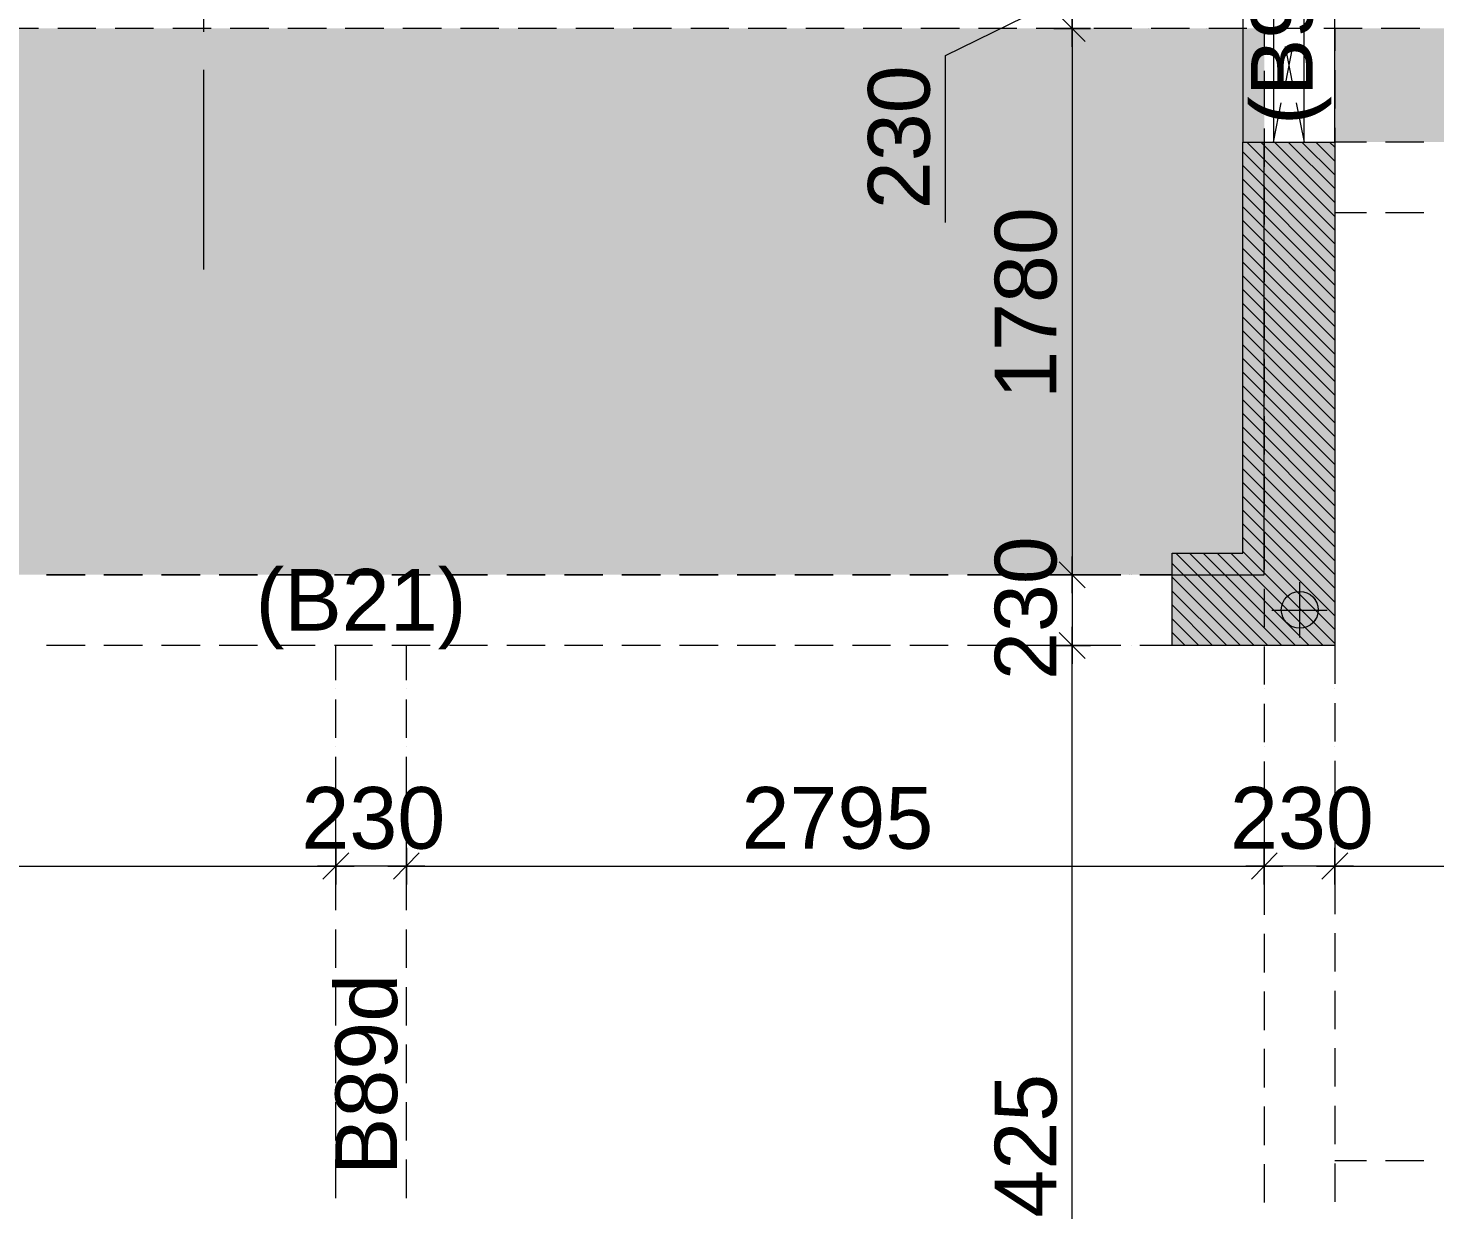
# Model space of a CAD drawing. Header units: millimetres. Extents: x -1303 to 98744, y -1303 to 90097.
# Drawn here: x 65556 to 70140, y 34213 to 38064 of the extents above; entities that cross this region are included whole.
import ezdxf

# ---------------------------------------------------------------- set-up
doc = ezdxf.new("R2010")
doc.units = ezdxf.units.MM
doc.layers.add('PDF_Geometry', color=7, linetype='Continuous')
doc.layers.add('PDF_Text', color=7, linetype='Continuous')
doc.layers.add('PDF_Solid Fills', color=192, linetype='Continuous', true_color=0xc2c0c0c0)
doc.styles.add('PDF ArialMT', font='arial.ttf')

msp = doc.modelspace()

# ---------------------------------------------------------------- hatches: boundary and pattern name
at = {"layer": 'PDF_Solid Fills'}
msp.add_hatch(color=256, dxfattribs=at).paths.add_polyline_path([(69284.2769, 36052.67313), (69284.2769, 36282.69794), (69584.28231, 36282.69794), (69584.28231, 37692.71099), (69814.31126, 37692.71099), (69814.31126, 36052.67313)])

# ---------------------------------------------------------------- linework, layer by layer
at = {"layer": 'PDF_Geometry', "color": 9, "lineweight": 0, "true_color": 0xc0c0c0}
for points in [[(69814.1377, 37692.12007), (69814.1377, 38292.1433), (69513.70253, 38292.1433), (69513.70253, 37692.12007)], [(69688.04452, 37819.9075), (69713.43341, 37692.12007), (69713.43341, 38192.27786), (69613.56383, 38192.27786), (69613.56383, 37692.12007), (69638.95272, 37819.9075)], [(69676.19306, 38003.55544), (69651.64716, 37880.84248)], [(69651.64716, 38003.55544), (69676.19306, 37880.84248)]]:
    msp.add_lwpolyline(points, dxfattribs=at)
at = {"layer": 'PDF_Geometry', "color": 1, "lineweight": 0}
for points in [[(66127.67448, 38177.04617), (66127.67448, 38051.79598)], [(66127.67448, 37927.38878), (66127.67448, 37276.58778)]]:
    msp.add_lwpolyline(points, dxfattribs=at)
at = {"layer": 'PDF_Geometry', "color": 122, "lineweight": 0, "true_color": 0x00b88a}
for points in [[(68544.69331, 37429.76823), (68544.69331, 37973.93507), (68957.68423, 38177.04617)], [(68957.68423, 38042.4859), (68957.68423, 36302.49995), (68957.68423, 36321.96312)], [(68957.68423, 36282.18967), (68957.68423, 36051.99543)], [(68957.68423, 32667.65751), (68957.68423, 32647.34723), (68957.68423, 36032.53228), (68957.68423, 36012.22199)], [(63688.647, 35332.64361), (63669.18384, 35332.64361), (66538.97117, 35332.64361), (66518.66088, 35332.64361)], [(66788.62856, 35332.64361), (66558.43846, 35332.64361)], [(66829.25326, 35332.64361), (66808.94297, 35332.64361), (69563.63731, 35332.64361), (69544.17415, 35332.64361)], [(69814.1377, 35332.64361), (69583.94346, 35332.64361)], [(69853.91528, 35332.64361), (69833.60086, 35332.64361), (74373.9803, 35332.64361), (74353.67415, 35332.64361)]]:
    msp.add_lwpolyline(points, dxfattribs=at)
for points in [[(68999.99904, 38019.63424), (68915.36941, 38105.11099)], [(68957.68423, 38002.70832), (68957.68423, 38122.03692)], [(68897.6005, 38061.94905), (69017.77622, 38061.94905)], [(68999.99904, 36239.87486), (68915.36941, 36324.50449)], [(68957.68423, 36222.10181), (68957.68423, 36342.27753)], [(68897.6005, 36282.18967), (69017.77622, 36282.18967)], [(68915.36941, 36094.31024), (68999.99904, 36009.68062)], [(68957.68423, 36112.08329), (68957.68423, 35991.90758)], [(69017.77622, 36051.99543), (68897.6005, 36051.99543)], [(66558.43846, 35273.40287), (66558.43846, 35392.73147)], [(66788.62856, 35392.73147), (66788.62856, 35273.40287)], [(69583.94346, 35273.40287), (69583.94346, 35392.73147)], [(69814.1377, 35392.73147), (69814.1377, 35273.40287)], [(66601.60039, 35375.80555), (66516.12365, 35290.32879)], [(66746.31375, 35290.32879), (66830.94338, 35375.80555)], [(69626.25827, 35375.80555), (69541.62865, 35290.32879)], [(69771.82289, 35290.32879), (69856.45251, 35375.80555)], [(66618.52632, 35332.64361), (66499.19772, 35332.64361)], [(66728.54483, 35332.64361), (66848.71642, 35332.64361)], [(69644.03545, 35332.64361), (69523.85973, 35332.64361)], [(69754.05397, 35332.64361), (69874.2297, 35332.64361)]]:
    msp.add_lwpolyline(points, close=True, dxfattribs=at)
at = {"layer": 'PDF_Geometry', "color": 157, "lineweight": 0, "true_color": 0x3f5f7f}
for points in [[(65590.27636, 38061.94905), (65465.02203, 38061.94905)], [(65777.30453, 38061.94905), (65652.90146, 38061.94905)], [(65965.18395, 38061.94905), (65839.93375, 38061.94905)], [(66152.21625, 38061.94905), (66027.80904, 38061.94905)], [(66340.09154, 38061.94905), (66214.84135, 38061.94905)], [(66527.97097, 38061.94905), (66402.72077, 38061.94905)], [(66715.00327, 38061.94905), (66589.74894, 38061.94905)], [(66902.87856, 38061.94905), (66777.62836, 38061.94905)], [(67089.91085, 38061.94905), (66965.50778, 38061.94905)], [(67277.79028, 38061.94905), (67152.53596, 38061.94905)], [(67464.82258, 38061.94905), (67340.41538, 38061.94905)], [(67652.69787, 38061.94905), (67527.44768, 38061.94905)], [(67839.73017, 38061.94905), (67715.32297, 38061.94905)], [(68027.60959, 38061.94905), (67902.35527, 38061.94905)], [(68215.48902, 38061.94905), (68090.23056, 38061.94905)], [(68402.51719, 38061.94905), (68277.26699, 38061.94905)], [(68590.39661, 38061.94905), (68465.14642, 38061.94905)], [(68777.42478, 38061.94905), (68653.01757, 38061.94905)], [(68965.3042, 38061.94905), (68840.054, 38061.94905)], [(69152.33237, 38061.94905), (69027.93343, 38061.94905)], [(69340.21179, 38061.94905), (69214.9616, 38061.94905)], [(69527.24823, 38061.94905), (69402.84102, 38061.94905)], [(69583.94346, 38061.94905), (69583.94346, 37986.62952)], [(69715.11938, 38061.94905), (69589.86919, 38061.94905)], [(69902.99881, 38061.94905), (69777.74861, 38061.94905)], [(69814.1377, 38061.94905), (69814.1377, 37989.16675)], [(70090.03524, 38061.94905), (69964.77678, 38061.94905)], [(69583.94346, 37924.00442), (69583.94346, 37798.7501)], [(69814.1377, 37926.54165), (69814.1377, 37801.29146)], [(69583.94346, 37736.12499), (69583.94346, 37611.72192)], [(69814.1377, 37738.66636), (69814.1377, 37614.25916)], [(69916.54451, 37692.12007), (69814.1377, 37692.12007)], [(70103.57267, 37692.12007), (69979.16547, 37692.12007)], [(69583.94346, 37549.0927), (69583.94346, 37423.8425)], [(69814.1377, 37551.63407), (69814.1377, 37426.37974)], [(69916.54451, 37461.92583), (69814.1377, 37461.92583)], [(70103.57267, 37461.92583), (69979.16547, 37461.92583)], [(69583.94346, 37361.21741), (69583.94346, 37236.8102)], [(69814.1377, 37363.75464), (69814.1377, 37239.35157)], [(69583.94346, 37174.1851), (69583.94346, 37048.93491)], [(69814.1377, 37176.72234), (69814.1377, 37051.47215)], [(69583.94346, 36986.30568), (69583.94346, 36861.05549)], [(69814.1377, 36988.84705), (69814.1377, 36863.59273)], [(69583.94346, 36799.27751), (69583.94346, 36674.02318)], [(69814.1377, 36801.81475), (69814.1377, 36676.56455)], [(69583.94346, 36611.39809), (69583.94346, 36486.14789)], [(69814.1377, 36613.93533), (69814.1377, 36488.68513)], [(69583.94346, 36423.51867), (69583.94346, 36299.1156)], [(69814.1377, 36426.06004), (69814.1377, 36301.65283)], [(69583.94346, 36236.4905), (69583.94346, 36111.23617)], [(69814.1377, 36239.02773), (69814.1377, 36113.77754)], [(65741.76257, 36051.99543), (65616.50824, 36051.99543)], [(65928.79486, 36051.99543), (65803.54054, 36051.99543)], [(66116.67015, 36051.99543), (65991.41996, 36051.99543)], [(66303.70246, 36051.99543), (66178.45226, 36051.99543)], [(66491.58188, 36051.99543), (66366.32755, 36051.99543)], [(66678.61005, 36051.99543), (66554.20698, 36051.99543)], [(66558.43846, 35938.59256), (66558.43846, 36051.99543)], [(66866.48947, 36051.99543), (66741.23927, 36051.99543)], [(66788.62856, 35938.59256), (66788.62856, 36051.99543)], [(67053.52177, 36051.99543), (66929.11456, 36051.99543)], [(67241.39706, 36051.99543), (67116.14687, 36051.99543)], [(67428.42936, 36051.99543), (67304.02629, 36051.99543)], [(67616.30879, 36051.99543), (67491.05446, 36051.99543)], [(67804.18408, 36051.99543), (67678.93388, 36051.99543)], [(67991.21637, 36051.99543), (67865.96619, 36051.99543)], [(68179.09166, 36051.99543), (68053.84148, 36051.99543)], [(68366.1281, 36051.99543), (68241.7209, 36051.99543)], [(68554.00753, 36051.99543), (68428.74906, 36051.99543)], [(68741.03569, 36051.99543), (68616.62849, 36051.99543)], [(68928.91511, 36051.99543), (68803.66492, 36051.99543)], [(69115.94329, 36051.99543), (68991.53608, 36051.99543)], [(69283.50829, 36051.99543), (69178.57251, 36051.99543)], [(69583.94346, 36048.61108), (69583.94346, 35924.20387)], [(69814.1377, 36051.14831), (69814.1377, 35926.74524)], [(66558.43846, 35750.71314), (66558.43846, 35875.96747)], [(66788.62856, 35750.71314), (66788.62856, 35875.96747)], [(69583.94346, 35861.57877), (69583.94346, 35736.32858)], [(69814.1377, 35864.12014), (69814.1377, 35738.86581)], [(66558.43846, 35563.68497), (66558.43846, 35688.93516)], [(66788.62856, 35563.68497), (66788.62856, 35688.93516)], [(69583.94346, 35673.70348), (69583.94346, 35549.29628)], [(69814.1377, 35676.24072), (69814.1377, 35551.83352)], [(66558.43846, 35375.80555), (66558.43846, 35501.05574)], [(66788.62856, 35375.80555), (66788.62856, 35501.05574)], [(69583.94346, 35486.67119), (69583.94346, 35361.41686)], [(69814.1377, 35489.20842), (69814.1377, 35363.95823)], [(66558.43846, 35188.77324), (66558.43846, 35313.18045)], [(66788.62856, 35188.77324), (66788.62856, 35313.18045)], [(69583.94346, 35298.79176), (69583.94346, 35173.54157)], [(69814.1377, 35301.33313), (69814.1377, 35176.0788)], [(66558.43846, 35000.89795), (66558.43846, 35126.14815)], [(66788.62856, 35000.89795), (66788.62856, 35126.14815)], [(69583.94346, 35111.75946), (69583.94346, 34986.50927)], [(69814.1377, 35114.30083), (69814.1377, 34989.0465)], [(66558.43846, 34813.86566), (66558.43846, 34938.26873)], [(66788.62856, 34813.86566), (66788.62856, 34938.26873)], [(69583.94346, 34923.88417), (69583.94346, 34798.62985)], [(69814.1377, 34926.4214), (69814.1377, 34801.17121)], [(66558.43846, 34625.98623), (66558.43846, 34751.24056)], [(66788.62856, 34625.98623), (66788.62856, 34751.24056)], [(69583.94346, 34736.85187), (69583.94346, 34611.60167)], [(69814.1377, 34739.38911), (69814.1377, 34614.13891)], [(66558.43846, 34438.95393), (66558.43846, 34563.36113)], [(66788.62856, 34438.95393), (66788.62856, 34563.36113)], [(69583.94346, 34548.97245), (69583.94346, 34423.72225)], [(69814.1377, 34551.51382), (69814.1377, 34426.25949)], [(66558.43846, 34251.07864), (66558.43846, 34376.32883)], [(66788.62856, 34251.07864), (66788.62856, 34376.32883)], [(69583.94346, 34361.09716), (69583.94346, 34236.68995)], [(69916.54451, 34372.09735), (69814.1377, 34372.09735)], [(69814.1377, 34363.63439), (69814.1377, 34239.23132)], [(70103.57267, 34372.09735), (69979.16547, 34372.09735)]]:
    msp.add_lwpolyline(points, dxfattribs=at)
at = {"layer": 'PDF_Geometry', "lineweight": 0}
for points in [[(68957.68423, 38061.94905), (68957.68423, 38061.94905)], [(68957.68423, 38061.94905), (68957.68423, 38061.94905)], [(69021.15645, 38061.94905), (69021.15645, 38061.94905)], [(69021.15645, 38061.94905), (69021.15645, 38061.94905)], [(69083.78568, 38061.94905), (69083.78568, 38061.94905)], [(69083.78568, 38061.94905), (69083.78568, 38061.94905)], [(69145.56365, 38061.94905), (69145.56365, 38061.94905)], [(69145.56365, 38061.94905), (69145.56365, 38061.94905)], [(69208.19288, 38061.94905), (69208.19288, 38061.94905)], [(69208.19288, 38061.94905), (69208.19288, 38061.94905)], [(69270.81384, 38061.94905), (69270.81384, 38061.94905)], [(69270.81384, 38061.94905), (69270.81384, 38061.94905)], [(69333.44307, 38061.94905), (69333.44307, 38061.94905)], [(69333.44307, 38061.94905), (69333.44307, 38061.94905)], [(69396.07231, 38061.94905), (69396.07231, 38061.94905)], [(69396.07231, 38061.94905), (69396.07231, 38061.94905)], [(69458.69327, 38061.94905), (69458.69327, 38061.94905)], [(69458.69327, 38061.94905), (69458.69327, 38061.94905)], [(69520.47124, 38061.94905), (69520.47124, 38061.94905)], [(69520.47124, 38061.94905), (69520.47124, 38061.94905)], [(69583.94346, 38061.94905), (69583.94346, 38061.94905)], [(69583.94346, 38061.94905), (69583.94346, 38061.94905)], [(69527.24823, 37692.12007), (69814.1377, 37405.22233)], [(69572.10027, 37692.12007), (69814.1377, 37450.07851)], [(69616.95232, 37692.12007), (69814.1377, 37494.93056)], [(69661.80437, 37692.12007), (69814.1377, 37540.62974)], [(69706.65642, 37692.12007), (69814.1377, 37585.48592)], [(69751.51674, 37692.12007), (69814.1377, 37630.33796)], [(69796.36878, 37692.12007), (69814.1377, 37675.19414)], [(69513.70253, 37660.80545), (69814.1377, 37360.37028)], [(69513.70253, 37615.9534), (69814.1377, 37315.51823)], [(69513.70253, 37571.09722), (69814.1377, 37270.66205)], [(69513.70253, 37526.24518), (69814.1377, 37225.81001)], [(69513.70253, 37481.389), (69814.1377, 37180.95382)], [(69513.70253, 37436.53695), (69814.1377, 37136.10177)], [(69513.70253, 37390.83778), (69814.1377, 37091.24972)], [(69513.70253, 37345.9816), (69814.1377, 37046.39354)], [(69513.70253, 37301.12954), (69814.1377, 37001.5415)], [(69513.70253, 37256.27749), (69814.1377, 36956.68531)], [(69513.70253, 37211.42131), (69814.1377, 36911.83326)], [(69513.70253, 37166.56927), (69814.1377, 36866.98121)], [(69513.70253, 37121.71309), (69814.1377, 36822.12503)], [(69513.70253, 37076.86103), (69814.1377, 36777.27299)], [(69513.70253, 37032.00898), (69814.1377, 36732.4168)], [(69513.70253, 36987.1528), (69814.1377, 36686.71763)], [(69513.70253, 36942.30076), (69814.1377, 36641.86558)], [(69513.70253, 36897.44458), (69814.1377, 36597.0094)], [(69513.70253, 36852.59252), (69814.1377, 36552.15735)], [(69513.70253, 36807.74047), (69814.1377, 36507.3053)], [(69513.70253, 36762.88429), (69814.1377, 36462.44912)], [(69513.70253, 36718.03225), (69814.1377, 36417.59707)], [(69513.70253, 36673.17607), (69814.1377, 36372.74089)], [(69513.70253, 36627.47689), (69814.1377, 36327.88884)], [(69513.70253, 36582.62485), (69814.1377, 36283.03679)], [(69513.70253, 36537.76866), (69814.1377, 36238.18061)], [(69513.70253, 36492.91661), (69814.1377, 36193.32857)], [(69513.70253, 36448.06456), (69814.1377, 36148.47238)], [(69513.70253, 36403.20838), (69814.1377, 36103.62033)], [(69295.35974, 36352.4306), (69595.79492, 36051.99543)], [(69340.21179, 36352.4306), (69640.64697, 36051.99543)], [(69385.06384, 36352.4306), (69685.49901, 36051.99543)], [(69429.92416, 36352.4306), (69730.35933, 36051.99543)], [(69474.7762, 36352.4306), (69775.21137, 36051.99543)], [(69513.70253, 36358.35634), (69814.1377, 36058.76828)], [(69283.50829, 36319.42588), (69550.94286, 36051.99543)], [(68957.68423, 36282.18967), (68957.68423, 36282.18967)], [(68957.68423, 36282.18967), (68957.68423, 36282.18967)], [(69021.15645, 36282.18967), (69021.15645, 36282.18967)], [(69027.08218, 36282.18967), (69027.08218, 36282.18967)], [(69083.78568, 36282.18967), (69083.78568, 36282.18967)], [(69089.7114, 36282.18967), (69089.7114, 36282.18967)], [(69145.56365, 36282.18967), (69145.56365, 36282.18967)], [(69152.33237, 36282.18967), (69152.33237, 36282.18967)], [(69208.19288, 36282.18967), (69208.19288, 36282.18967)], [(69214.9616, 36282.18967), (69214.9616, 36282.18967)], [(69270.81384, 36282.18967), (69270.81384, 36282.18967)], [(69283.50829, 36282.18967), (69283.50829, 36282.18967)], [(69283.50829, 36274.57383), (69506.09082, 36051.99543)], [(69333.44307, 36282.18967), (69333.44307, 36282.18967)], [(69396.07231, 36282.18967), (69396.07231, 36282.18967)], [(69458.69327, 36282.18967), (69458.69327, 36282.18967)], [(69520.47124, 36282.18967), (69520.47124, 36282.18967)], [(69583.94346, 36282.18967), (69583.94346, 36282.18967)], [(69283.50829, 36228.87053), (69461.2305, 36051.99543)], [(69283.50829, 36184.01848), (69415.53546, 36051.99543)], [(69283.50829, 36139.16643), (69370.68342, 36051.99543)], [(69283.50829, 36094.31024), (69325.8231, 36051.99543)], [(66558.43846, 36051.99543), (66558.43846, 36051.99543)], [(66558.43846, 36051.99543), (66558.43846, 36051.99543)], [(66788.62856, 36051.99543), (66788.62856, 36051.99543)], [(66788.62856, 36051.99543), (66788.62856, 36051.99543)], [(68957.68423, 36051.99543), (68957.68423, 36051.99543)], [(68957.68423, 36051.99543), (68957.68423, 36051.99543)], [(69027.08218, 36051.99543), (69027.08218, 36051.99543)], [(69027.08218, 36051.99543), (69027.08218, 36051.99543)], [(69089.7114, 36051.99543), (69089.7114, 36051.99543)], [(69089.7114, 36051.99543), (69089.7114, 36051.99543)], [(69152.33237, 36051.99543), (69152.33237, 36051.99543)], [(69152.33237, 36051.99543), (69152.33237, 36051.99543)], [(69214.9616, 36051.99543), (69214.9616, 36051.99543)], [(69214.9616, 36051.99543), (69214.9616, 36051.99543)], [(69283.50829, 36051.99543), (69283.50829, 36051.99543)], [(69283.50829, 36051.99543), (69283.50829, 36051.99543)], [(69583.94346, 36051.99543), (69583.94346, 36051.99543)], [(69583.94346, 36051.99543), (69583.94346, 36051.99543)], [(69814.1377, 36051.99543), (69814.1377, 36051.99543)], [(69814.1377, 36051.99543), (69814.1377, 36051.99543)], [(66558.43846, 35974.13865), (66558.43846, 35974.13865)], [(66558.43846, 35974.13865), (66558.43846, 35974.13865)], [(66788.62856, 35974.13865), (66788.62856, 35974.13865)], [(66788.62856, 35974.13865), (66788.62856, 35974.13865)], [(69583.94346, 35974.13865), (69583.94346, 35974.13865)], [(69583.94346, 35974.13865), (69583.94346, 35974.13865)], [(69814.1377, 35974.13865), (69814.1377, 35974.13865)], [(69814.1377, 35974.13865), (69814.1377, 35974.13865)], [(66558.43846, 35911.50943), (66558.43846, 35911.50943)], [(66558.43846, 35911.50943), (66558.43846, 35911.50943)], [(66788.62856, 35911.50943), (66788.62856, 35911.50943)], [(66788.62856, 35911.50943), (66788.62856, 35911.50943)], [(69583.94346, 35911.50943), (69583.94346, 35911.50943)], [(69583.94346, 35911.50943), (69583.94346, 35911.50943)], [(69814.1377, 35911.50943), (69814.1377, 35911.50943)], [(69814.1377, 35911.50943), (69814.1377, 35911.50943)], [(66558.43846, 35848.88433), (66558.43846, 35848.88433)], [(66558.43846, 35848.88433), (66558.43846, 35848.88433)], [(66788.62856, 35848.88433), (66788.62856, 35848.88433)], [(66788.62856, 35848.88433), (66788.62856, 35848.88433)], [(69583.94346, 35848.88433), (69583.94346, 35848.88433)], [(69583.94346, 35848.88433), (69583.94346, 35848.88433)], [(69814.1377, 35848.88433), (69814.1377, 35848.88433)], [(69814.1377, 35848.88433), (69814.1377, 35848.88433)], [(66558.43846, 35786.25923), (66558.43846, 35786.25923)], [(66558.43846, 35786.25923), (66558.43846, 35786.25923)], [(66788.62856, 35786.25923), (66788.62856, 35786.25923)], [(66788.62856, 35786.25923), (66788.62856, 35786.25923)], [(69583.94346, 35786.25923), (69583.94346, 35786.25923)], [(69583.94346, 35786.25923), (69583.94346, 35786.25923)], [(69814.1377, 35786.25923), (69814.1377, 35786.25923)], [(69814.1377, 35786.25923), (69814.1377, 35786.25923)], [(66558.43846, 35723.63414), (66558.43846, 35723.63414)], [(66558.43846, 35723.63414), (66558.43846, 35723.63414)], [(66788.62856, 35723.63414), (66788.62856, 35723.63414)], [(66788.62856, 35723.63414), (66788.62856, 35723.63414)], [(69583.94346, 35723.63414), (69583.94346, 35723.63414)], [(69583.94346, 35723.63414), (69583.94346, 35723.63414)], [(69814.1377, 35723.63414), (69814.1377, 35723.63414)], [(69814.1377, 35723.63414), (69814.1377, 35723.63414)], [(66558.43846, 35661.00904), (66558.43846, 35661.00904)], [(66558.43846, 35661.00904), (66558.43846, 35661.00904)], [(66788.62856, 35661.00904), (66788.62856, 35661.00904)], [(66788.62856, 35661.00904), (66788.62856, 35661.00904)], [(69583.94346, 35661.00904), (69583.94346, 35661.00904)], [(69583.94346, 35661.00904), (69583.94346, 35661.00904)], [(69814.1377, 35661.00904), (69814.1377, 35661.00904)], [(69814.1377, 35661.00904), (69814.1377, 35661.00904)], [(66558.43846, 35599.22693), (66558.43846, 35599.22693)], [(66558.43846, 35599.22693), (66558.43846, 35599.22693)], [(66788.62856, 35599.22693), (66788.62856, 35599.22693)], [(66788.62856, 35599.22693), (66788.62856, 35599.22693)], [(69583.94346, 35599.22693), (69583.94346, 35599.22693)], [(69583.94346, 35599.22693), (69583.94346, 35599.22693)], [(69814.1377, 35599.22693), (69814.1377, 35599.22693)], [(69814.1377, 35599.22693), (69814.1377, 35599.22693)], [(66558.43846, 35536.60184), (66558.43846, 35536.60184)], [(66558.43846, 35536.60184), (66558.43846, 35536.60184)], [(66788.62856, 35536.60184), (66788.62856, 35536.60184)], [(66788.62856, 35536.60184), (66788.62856, 35536.60184)], [(69583.94346, 35536.60184), (69583.94346, 35536.60184)], [(69583.94346, 35536.60184), (69583.94346, 35536.60184)], [(69814.1377, 35536.60184), (69814.1377, 35536.60184)], [(69814.1377, 35536.60184), (69814.1377, 35536.60184)], [(66558.43846, 35473.97674), (66558.43846, 35473.97674)], [(66558.43846, 35473.97674), (66558.43846, 35473.97674)], [(66788.62856, 35473.97674), (66788.62856, 35473.97674)], [(66788.62856, 35473.97674), (66788.62856, 35473.97674)], [(69583.94346, 35473.97674), (69583.94346, 35473.97674)], [(69583.94346, 35473.97674), (69583.94346, 35473.97674)], [(69814.1377, 35473.97674), (69814.1377, 35473.97674)], [(69814.1377, 35473.97674), (69814.1377, 35473.97674)], [(66558.43846, 35411.35164), (66558.43846, 35411.35164)], [(66558.43846, 35411.35164), (66558.43846, 35411.35164)], [(66788.62856, 35411.35164), (66788.62856, 35411.35164)], [(66788.62856, 35411.35164), (66788.62856, 35411.35164)], [(69583.94346, 35411.35164), (69583.94346, 35411.35164)], [(69583.94346, 35411.35164), (69583.94346, 35411.35164)], [(69814.1377, 35411.35164), (69814.1377, 35411.35164)], [(69814.1377, 35411.35164), (69814.1377, 35411.35164)], [(66558.43846, 35332.64361), (66558.43846, 35332.64361)], [(66558.43846, 35332.64361), (66558.43846, 35332.64361)], [(66788.62856, 35332.64361), (66788.62856, 35332.64361)], [(66788.62856, 35332.64361), (66788.62856, 35332.64361)], [(69583.94346, 35332.64361), (69583.94346, 35332.64361)], [(69583.94346, 35332.64361), (69583.94346, 35332.64361)], [(69814.1377, 35332.64361), (69814.1377, 35332.64361)], [(69814.1377, 35332.64361), (69814.1377, 35332.64361)]]:
    msp.add_lwpolyline(points, dxfattribs=at)
at = {"layer": 'PDF_Geometry', "color": 5, "lineweight": 0}
for points in [[(69283.50829, 36051.99543), (69283.50829, 36352.4306), (69513.70253, 36352.4306), (69513.70253, 37692.12007), (69814.1377, 37692.12007), (69814.1377, 36051.99543)], [(69283.50829, 36051.99543), (69283.50829, 36282.18967), (69583.94346, 36282.18967), (69583.94346, 37692.12007), (69814.1377, 37692.12007), (69814.1377, 36051.99543)]]:
    msp.add_lwpolyline(points, close=True, dxfattribs=at)
at = {"layer": 'PDF_Geometry', "color": 157, "lineweight": 0, "true_color": 0x3f5f7f}
for points in [[(65616.50824, 36282.18967), (65741.76257, 36282.18967)], [(65803.54054, 36282.18967), (65928.79486, 36282.18967)], [(65991.41996, 36282.18967), (66116.67015, 36282.18967)], [(66178.45226, 36282.18967), (66303.70246, 36282.18967)], [(66366.32755, 36282.18967), (66491.58188, 36282.18967)], [(66554.20698, 36282.18967), (66678.61005, 36282.18967)], [(66741.23927, 36282.18967), (66866.48947, 36282.18967)], [(66929.11456, 36282.18967), (67053.52177, 36282.18967)], [(67116.14687, 36282.18967), (67241.39706, 36282.18967)], [(67304.02629, 36282.18967), (67428.42936, 36282.18967)], [(67491.05446, 36282.18967), (67616.30879, 36282.18967)], [(67678.93388, 36282.18967), (67804.18408, 36282.18967)], [(67865.96619, 36282.18967), (67991.21637, 36282.18967)], [(68053.84148, 36282.18967), (68179.09166, 36282.18967)], [(68241.7209, 36282.18967), (68366.1281, 36282.18967)], [(68428.74906, 36282.18967), (68554.00753, 36282.18967)], [(68616.62849, 36282.18967), (68741.03569, 36282.18967)], [(68803.66492, 36282.18967), (68928.91511, 36282.18967)], [(68991.53608, 36282.18967), (69115.94329, 36282.18967)], [(69178.57251, 36282.18967), (69283.50829, 36282.18967)]]:
    msp.add_lwpolyline(points, close=True, dxfattribs=at)
at = {"layer": 'PDF_Geometry', "color": 20, "lineweight": 0, "true_color": 0xff4405}
for points in [[(69699.04471, 36257.6479), (69699.04471, 36077.38432)], [(69608.48936, 36167.09255), (69788.74881, 36167.09255)]]:
    msp.add_lwpolyline(points, dxfattribs=at)
at = {"layer": 'PDF_Geometry', "color": 7, "lineweight": 0, "true_color": 0xffffff}
msp.add_circle((69699.27887, 36167.70138), 59.98731, dxfattribs=at)
at = {"layer": 'PDF_Geometry', "color": 20, "lineweight": 0, "true_color": 0xff4405}
msp.add_circle((69699.26536, 36167.68511), 59.9738, dxfattribs=at)
at = {"layer": 'PDF_Solid Fills', "color": 43, "lineweight": 0, "true_color": 0x00007f}
msp.add_solid([(63649.29506, 38062.71353), (63649.29506, 36282.69794), (69584.28231, 38062.71353), (69584.28231, 36282.69794)], dxfattribs=at)
at = {"layer": 'PDF_Solid Fills', "color": 254, "lineweight": 0, "true_color": 0x00007f}
msp.add_solid([(74394.29472, 38062.71353), (74394.29472, 37692.71099), (69814.31126, 38062.71353), (69814.31126, 37692.71099)], dxfattribs=at)
at = {"layer": 'PDF_Solid Fills', "color": 1, "lineweight": 0}
msp.add_solid([(66128.09598, 37245.61201), (66283.13597, 37245.61201), (66128.09598, 37307.55941), (66283.13597, 37307.55941)], dxfattribs=at)

# ---------------------------------------------------------------- texts
at = {"layer": 'PDF_Text', "color": 6, "char_height": 201.084641, "attachment_point": 4, "rotation": 90, "style": 'PDF ArialMT'}
for s, insert in [('(B90e)', (69671.14154, 37748.13841)), ('B89d', (66659.36858, 34325.78907))]:
    msp.add_mtext(s, dxfattribs=dict(at, insert=insert))
at = {"layer": 'PDF_Text', "char_height": 201.084641, "attachment_point": 4, "rotation": 90, "style": 'PDF ArialMT'}
for s, insert in [('230', (68394.62029, 37473.60438)), ('1780', (68807.57929, 36855.36473)), ('230', (68807.57929, 35939.02733)), ('3425', (68807.57929, 34030.94996))]:
    msp.add_mtext(s, dxfattribs=dict(at, insert=insert))
at = {"layer": 'PDF_Text', "color": 6, "insert": (66297.51235, 36170.4588), "char_height": 201.084641, "attachment_point": 4, "style": 'PDF ArialMT'}
msp.add_mtext('(B21)', dxfattribs=at)
at = {"layer": 'PDF_Text', "char_height": 201.084641, "attachment_point": 4, "style": 'PDF ArialMT'}
for s, insert in [('230', (66446.83242, 35488.58335)), ('2795', (67880.68902, 35488.58335)), ('230', (69471.94983, 35488.58335))]:
    msp.add_mtext(s, dxfattribs=dict(at, insert=insert))

doc.saveas('drawing.dxf')
